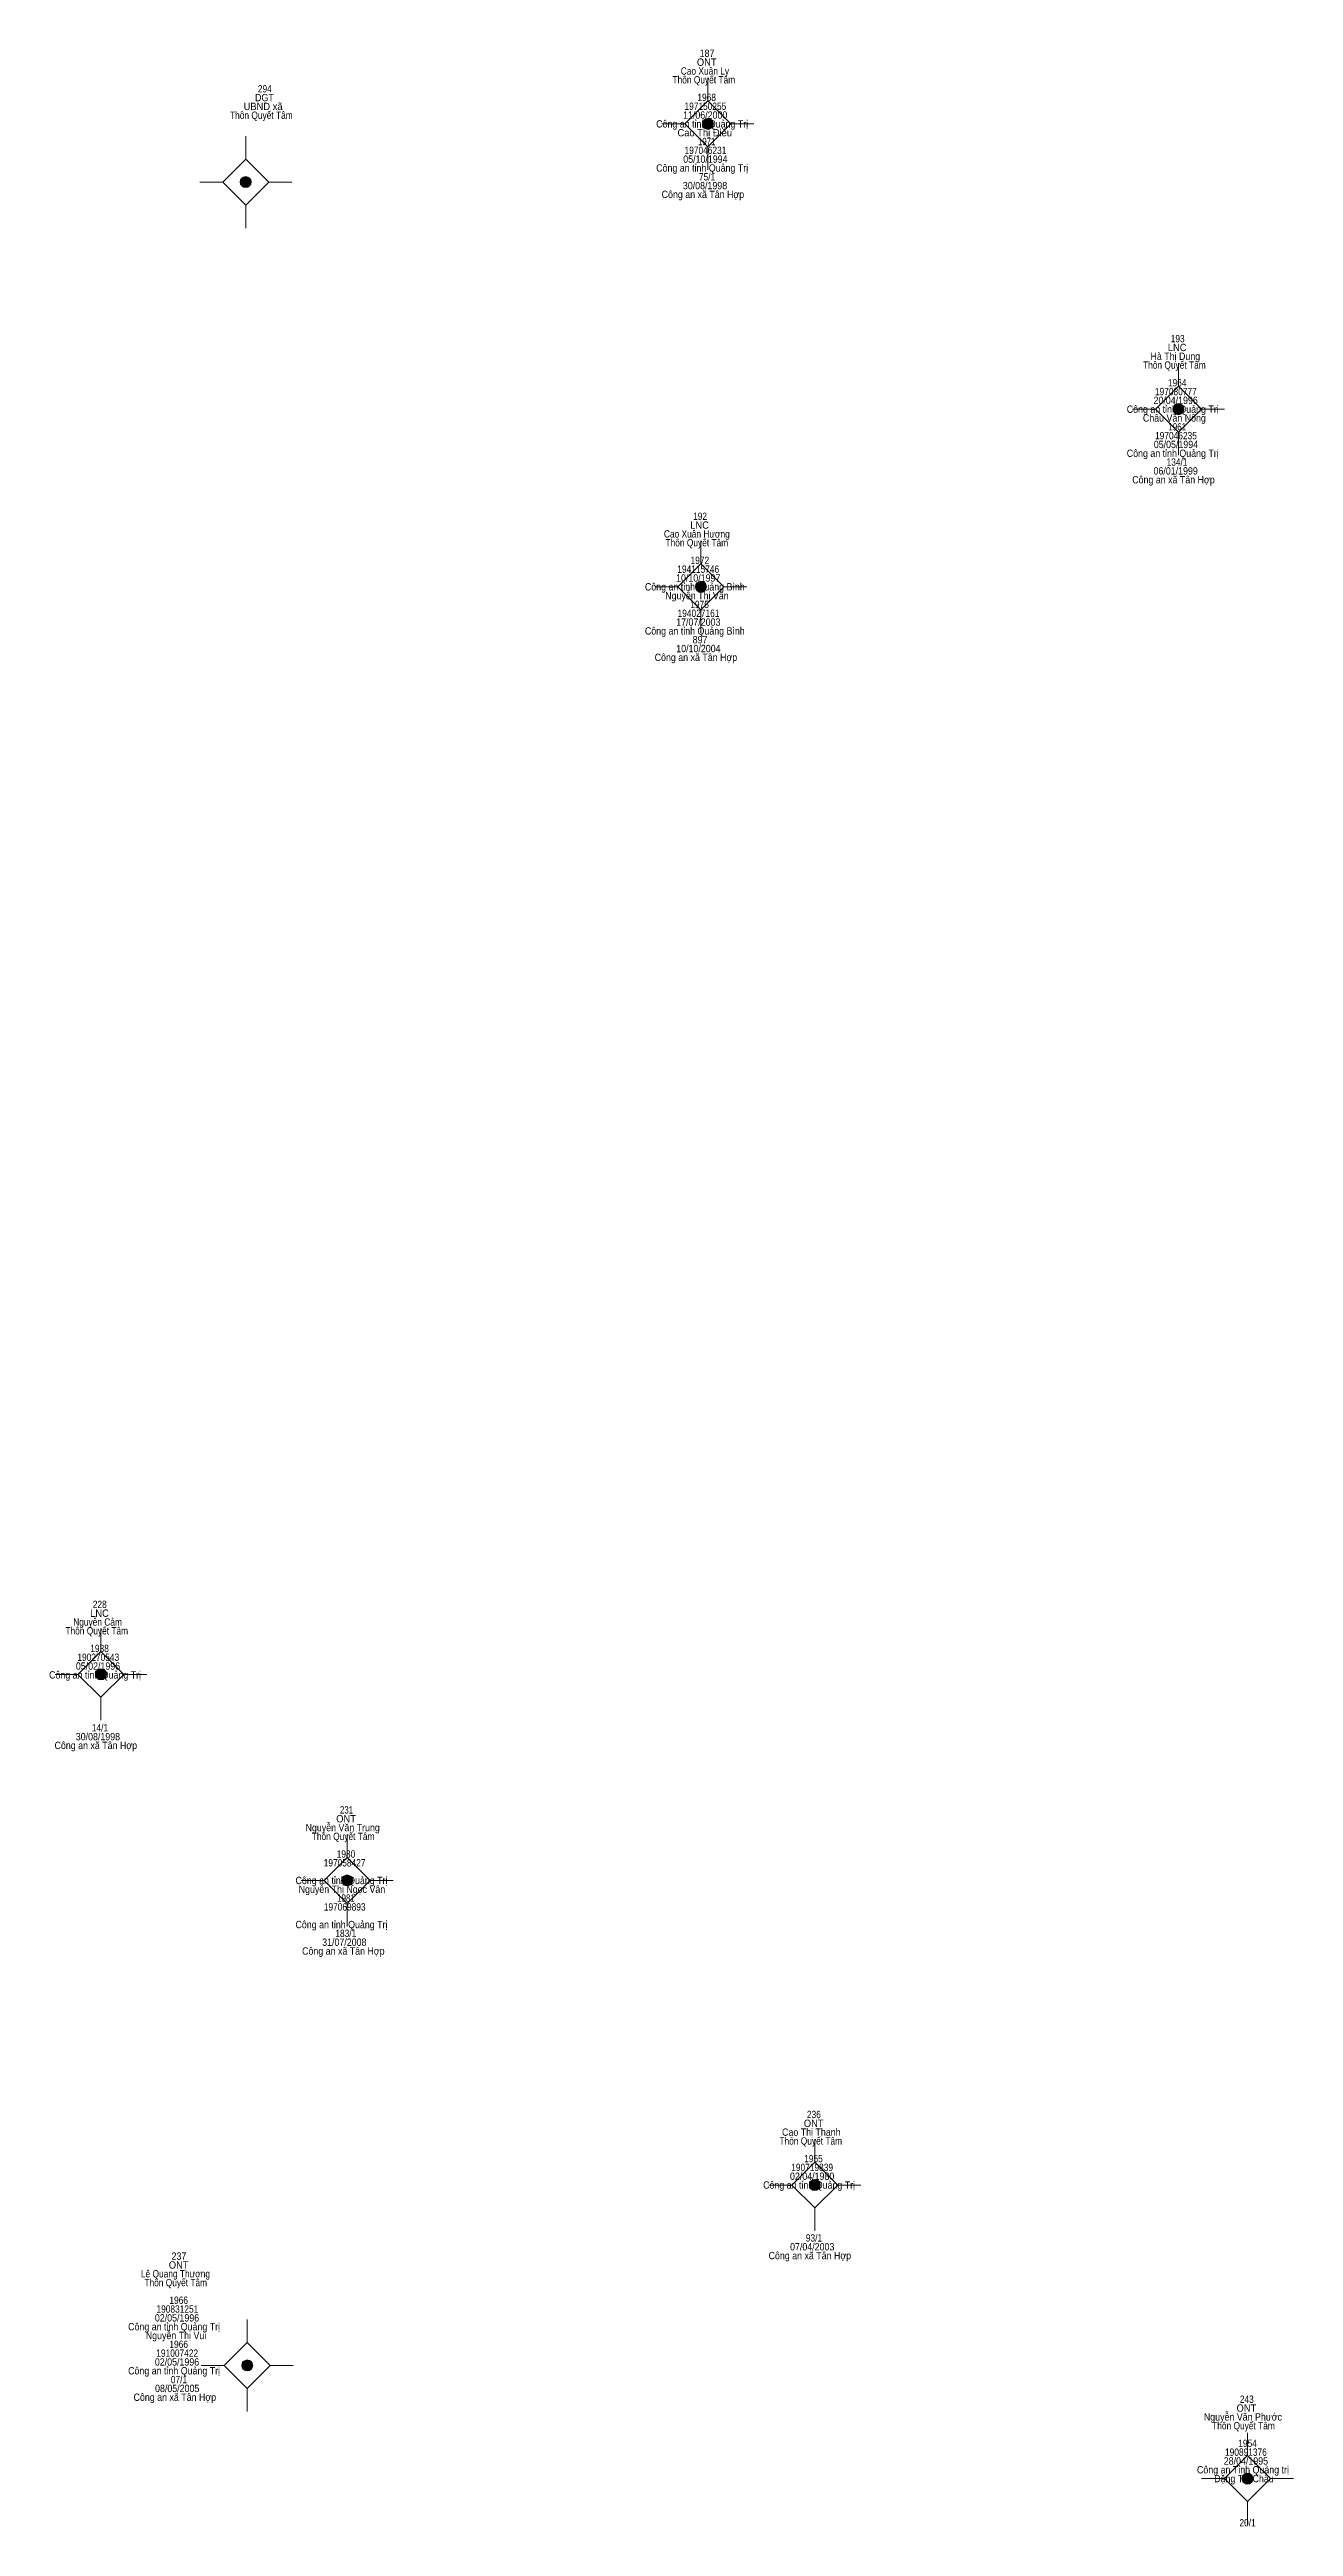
# Model space of a CAD drawing. Header units: metres. Extents: x 548452 to 551009, y 1840956 to 1844548.
# Drawn here: x 550576.4 to 550644.1, y 1841344.9 to 1841479.7 of the extents above; entities that cross this region are included whole.
import ezdxf
from ezdxf.enums import TextEntityAlignment as Align

# ---------------------------------------------------------------- set-up
doc = ezdxf.new("R2010")
doc.units = ezdxf.units.M
doc.header["$LTSCALE"] = 0.16
doc.layers.add('11', color=7, linetype='Continuous', lineweight=13)
doc.layers.add('15', color=7, linetype='Continuous')

msp = doc.modelspace()

# ---------------------------------------------------------------- hatches: boundary and pattern name
at = {"layer": '11'}
for points in [[(550612.5495, 1841475.65, 1), (550611.9495, 1841475.65, 1)], [(550587.3995, 1841472.48, 1), (550586.7995, 1841472.48, 1)], [(550638.1595, 1841460.12, 1), (550637.5595, 1841460.12, 1)], [(550612.1695, 1841450.45, 1), (550611.5695, 1841450.45, 1)], [(550579.5195, 1841391.25, 1), (550578.9195, 1841391.25, 1)], [(550592.9195, 1841380.03, 1), (550592.3195, 1841380.03, 1)], [(550618.3695, 1841363.45, 1), (550617.7695, 1841363.45, 1)], [(550587.4795, 1841353.63, 1), (550586.8795, 1841353.63, 1)], [(550641.9195, 1841347.47, 1), (550641.3195, 1841347.47, 1)]]:
    msp.add_hatch(color=256, dxfattribs=at).paths.add_polyline_path(points)

# ---------------------------------------------------------------- linework, layer by layer
for p, q in [((550612.25, 1841478.15), (550612.25, 1841476.9)), ((550611, 1841475.65), (550609.75, 1841475.65)), ((550614.75, 1841475.65), (550613.5, 1841475.65)), ((550587.1, 1841474.98), (550587.1, 1841473.73)), ((550612.25, 1841474.4), (550612.25, 1841473.15)), ((550585.85, 1841472.48), (550584.6, 1841472.48)), ((550587.1, 1841471.23), (550587.1, 1841469.98)), ((550589.6, 1841472.48), (550588.35, 1841472.48)), ((550637.86, 1841462.62), (550637.86, 1841461.37)), ((550636.61, 1841460.12), (550635.36, 1841460.12)), ((550640.36, 1841460.12), (550639.11, 1841460.12)), ((550637.86, 1841458.87), (550637.86, 1841457.62)), ((550611.87, 1841452.95), (550611.87, 1841451.7)), ((550610.62, 1841450.45), (550609.37, 1841450.45)), ((550614.37, 1841450.45), (550613.12, 1841450.45)), ((550611.87, 1841449.2), (550611.87, 1841447.95)), ((550579.22, 1841393.75), (550579.22, 1841392.5)), ((550577.97, 1841391.25), (550576.72, 1841391.25)), ((550581.72, 1841391.25), (550580.47, 1841391.25)), ((550579.22, 1841390), (550579.22, 1841388.75)), ((550592.62, 1841382.53), (550592.62, 1841381.28)), ((550591.37, 1841380.03), (550590.12, 1841380.03)), ((550595.12, 1841380.03), (550593.87, 1841380.03)), ((550592.62, 1841378.78), (550592.62, 1841377.53)), ((550618.07, 1841365.95), (550618.07, 1841364.7)), ((550616.82, 1841363.45), (550615.57, 1841363.45)), ((550620.57, 1841363.45), (550619.32, 1841363.45)), ((550618.07, 1841362.2), (550618.07, 1841360.95)), ((550587.18, 1841356.13), (550587.18, 1841354.88)), ((550585.93, 1841353.63), (550584.68, 1841353.63)), ((550589.68, 1841353.63), (550588.43, 1841353.63)), ((550587.18, 1841352.38), (550587.18, 1841351.13)), ((550641.62, 1841349.97), (550641.62, 1841348.72)), ((550640.37, 1841347.47), (550639.12, 1841347.47)), ((550644.12, 1841347.47), (550642.87, 1841347.47)), ((550641.62, 1841346.22), (550641.62, 1841344.97))]:
    msp.add_line(p, q, dxfattribs=at)
for points in [[(550612.25, 1841476.9), (550611, 1841475.65), (550612.25, 1841474.4), (550613.5, 1841475.65)], [(550587.1, 1841473.73), (550585.85, 1841472.48), (550587.1, 1841471.23), (550588.35, 1841472.48)], [(550637.86, 1841461.37), (550636.61, 1841460.12), (550637.86, 1841458.87), (550639.11, 1841460.12)], [(550611.87, 1841451.7), (550610.62, 1841450.45), (550611.87, 1841449.2), (550613.12, 1841450.45)], [(550579.22, 1841392.5), (550577.97, 1841391.25), (550579.22, 1841390), (550580.47, 1841391.25)], [(550592.62, 1841381.28), (550591.37, 1841380.03), (550592.62, 1841378.78), (550593.87, 1841380.03)], [(550618.07, 1841364.7), (550616.82, 1841363.45), (550618.07, 1841362.2), (550619.32, 1841363.45)], [(550587.18, 1841354.88), (550585.93, 1841353.63), (550587.18, 1841352.38), (550588.43, 1841353.63)], [(550641.62, 1841348.72), (550640.37, 1841347.47), (550641.62, 1841346.22), (550642.87, 1841347.47)]]:
    msp.add_lwpolyline(points, close=True, dxfattribs=at)
for centre in [(550612.2495, 1841475.65), (550587.0995, 1841472.48), (550637.8595, 1841460.12), (550611.8695, 1841450.45), (550579.2195, 1841391.25), (550592.6195, 1841380.03), (550618.0695, 1841363.45), (550587.1795, 1841353.63), (550641.6195, 1841347.47)]:
    msp.add_circle(centre, 0.3, dxfattribs=at)

# ---------------------------------------------------------------- texts
at = {"layer": '15'}
for s, width, p in [('187', 0.9, (550612.205, 1841479.29)), ('Thôn Quyết Tâm', 0.85, (550612.03, 1841477.85)), ('Cao Xuân Ly', 0.85, (550612.09, 1841478.33)), ('ONT', 0.95, (550612.19, 1841478.81)), ('UBND xã', 0.95, (550588.045, 1841476.4)), ('DGT', 0.9, (550588.115, 1841476.88)), ('294', 0.85, (550588.135, 1841477.36)), ('197150255', 0.85, (550612.115, 1841476.41)), ('1968', 0.85, (550612.185, 1841476.89)), ('Thôn Quyết Tâm', 0.85, (550587.95, 1841475.92)), ('Công an tỉnh Quảng Trị', 0.9, (550611.94, 1841475.45)), ('Cao Thị Điều', 0.95, (550612.08, 1841474.97)), ('11/06/2000', 0.9, (550612.105, 1841475.93)), ('05/10/1994', 0.9, (550612.115, 1841473.53)), ('197046231', 0.85, (550612.12, 1841474.01)), ('1971', 0.8, (550612.185, 1841474.49)), ('Công an tỉnh Quảng Trị', 0.9, (550611.94, 1841473.05)), ('75/1', 0.85, (550612.205, 1841472.57)), ('Công an xã Tân Hợp', 0.9, (550611.98, 1841471.61)), ('30/08/1998', 0.9, (550612.095, 1841472.09)), ('Hà Thị Dung', 0.9, (550637.69, 1841462.8)), ('LNC', 0.95, (550637.79, 1841463.28)), ('193', 0.85, (550637.82, 1841463.76)), ('Thôn Quyết Tâm', 0.85, (550637.64, 1841462.32)), ('20/04/1996', 0.9, (550637.71, 1841460.4)), ('197080777', 0.85, (550637.72, 1841460.88)), ('1964', 0.85, (550637.795, 1841461.36)), ('Công an tỉnh Quảng Trị', 0.9, (550637.55, 1841459.92)), ('Châu Văn Nông', 0.9, (550637.64, 1841459.44)), ('1961', 0.8, (550637.795, 1841458.96)), ('Công an tỉnh Quảng Trị', 0.9, (550637.55, 1841457.52)), ('05/05/1994', 0.9, (550637.725, 1841458)), ('197046235', 0.85, (550637.725, 1841458.48)), ('Công an xã Tân Hợp', 0.9, (550637.59, 1841456.08)), ('06/01/1999', 0.9, (550637.71, 1841456.56)), ('134/1', 0.85, (550637.785, 1841457.04)), ('LNC', 0.95, (550611.8, 1841453.61)), ('192', 0.85, (550611.825, 1841454.09)), ('Cao Xuân Hương', 0.85, (550611.65, 1841453.13)), ('Thôn Quyết Tâm', 0.85, (550611.65, 1841452.65)), ('10/10/1997', 0.9, (550611.725, 1841450.73)), ('194115746', 0.85, (550611.725, 1841451.21)), ('1972', 0.85, (550611.815, 1841451.69)), ('Công an tỉnh Quảng Bình', 0.9, (550611.54, 1841450.25)), ('Nguyễn Thị Vân', 0.9, (550611.655, 1841449.77)), ('1975', 0.85, (550611.8, 1841449.29)), ('Công an tỉnh Quảng Bình', 0.9, (550611.54, 1841447.85)), ('17/07/2003', 0.9, (550611.73, 1841448.33)), ('194027161', 0.85, (550611.74, 1841448.81)), ('10/10/2004', 0.9, (550611.735, 1841446.89)), ('897', 0.9, (550611.825, 1841447.37)), ('Công an xã Tân Hợp', 0.9, (550611.6, 1841446.41)), ('Nguyễn Cảm', 0.85, (550579.035, 1841393.9)), ('LNC', 0.95, (550579.14, 1841394.38)), ('228', 0.85, (550579.155, 1841394.86)), ('Thôn Quyết Tâm', 0.85, (550578.99, 1841393.42)), ('05/02/1996', 0.9, (550579.06, 1841391.5)), ('190270543', 0.85, (550579.075, 1841391.98)), ('1938', 0.85, (550579.145, 1841392.46)), ('Công an tỉnh Quảng Trị', 0.9, (550578.9, 1841391.02)), ('30/08/1998', 0.9, (550579.055, 1841387.66)), ('14/1', 0.85, (550579.165, 1841388.14)), ('Công an xã Tân Hợp', 0.9, (550578.94, 1841387.18)), ('ONT', 0.95, (550592.56, 1841383.19)), ('231', 0.8, (550592.585, 1841383.67)), ('Nguyễn Văn Trung', 0.9, (550592.375, 1841382.71)), ('Thôn Quyết Tâm', 0.85, (550592.4, 1841382.23)), ('197058427', 0.85, (550592.48, 1841380.79)), ('1980', 0.85, (550592.555, 1841381.27)), ('Công an tỉnh Quảng Trị', 0.9, (550592.31, 1841379.83)), ('Nguyễn Thị Ngọc Vân', 0.9, (550592.335, 1841379.35)), ('197069893', 0.85, (550592.485, 1841378.39)), ('1981', 0.8, (550592.555, 1841378.87)), ('Công an tỉnh Quảng Trị', 0.9, (550592.31, 1841377.43)), ('31/07/2008', 0.9, (550592.465, 1841376.47)), ('183/1', 0.85, (550592.545, 1841376.95)), (' Công an xã Tân Hợp', 0.9, (550592.345, 1841375.99)), ('236', 0.85, (550618.02, 1841367.09)), ('Thôn Quyết Tâm', 0.85, (550617.85, 1841365.65)), ('Cao Thị Thanh', 0.9, (550617.88, 1841366.13)), ('ONT', 0.95, (550618.01, 1841366.61)), ('1955', 0.85, (550618, 1841364.69)), ('Công an tỉnh Quảng Trị', 0.9, (550617.76, 1841363.25)), ('02/04/1980', 0.9, (550617.925, 1841363.73)), ('190719839', 0.85, (550617.925, 1841364.21)), ('93/1', 0.85, (550618.025, 1841360.37)), ('ONT', 0.95, (550583.45, 1841358.9)), ('237', 0.9, (550583.465, 1841359.38)), ('Công an xã Tân Hợp', 0.9, (550617.8, 1841359.41)), ('07/04/2003', 0.9, (550617.93, 1841359.89)), ('Lê Quang Thương', 0.85, (550583.275, 1841358.42)), ('Thôn Quyết Tâm', 0.85, (550583.29, 1841357.94)), ('190831251', 0.85, (550583.38, 1841356.5)), ('1966', 0.85, (550583.45, 1841356.98)), ('Công an tỉnh Quảng Trị', 0.9, (550583.2, 1841355.54)), ('Nguyễn Thị Vui', 0.9, (550583.305, 1841355.06)), ('02/05/1996', 0.9, (550583.36, 1841356.02)), ('02/05/1996', 0.9, (550583.36, 1841353.62)), ('191007422', 0.85, (550583.37, 1841354.1)), ('1966', 0.85, (550583.45, 1841354.58)), ('Công an tỉnh Quảng Trị', 0.9, (550583.2, 1841353.14)), ('08/05/2005', 0.9, (550583.37, 1841352.18)), ('07/1', 0.85, (550583.465, 1841352.66)), ('Công an xã Tân Hợp', 0.9, (550583.24, 1841351.7)), ('ONT', 0.95, (550641.56, 1841351.11)), ('243', 0.85, (550641.58, 1841351.59)), ('Nguyễn Văn Phước', 0.9, (550641.37, 1841350.63)), ('Thôn Quyết Tâm', 0.85, (550641.4, 1841350.15)), (' 28/04/1995', 0.9, (550641.465, 1841348.23)), (' 190891376', 0.85, (550641.47, 1841348.71)), (' 1954', 0.85, (550641.56, 1841349.19)), (' Công an Tỉnh Quảng trị', 0.9, (550641.305, 1841347.75)), ('Đặng Thị Châu', 0.9, (550641.425, 1841347.27)), (' 20/1', 0.85, (550641.56, 1841344.87))]:
    msp.add_text(s, height=0.4, dxfattribs=dict(at, width=width)).set_placement(p, align=Align.CENTER)

doc.saveas('drawing.dxf')
